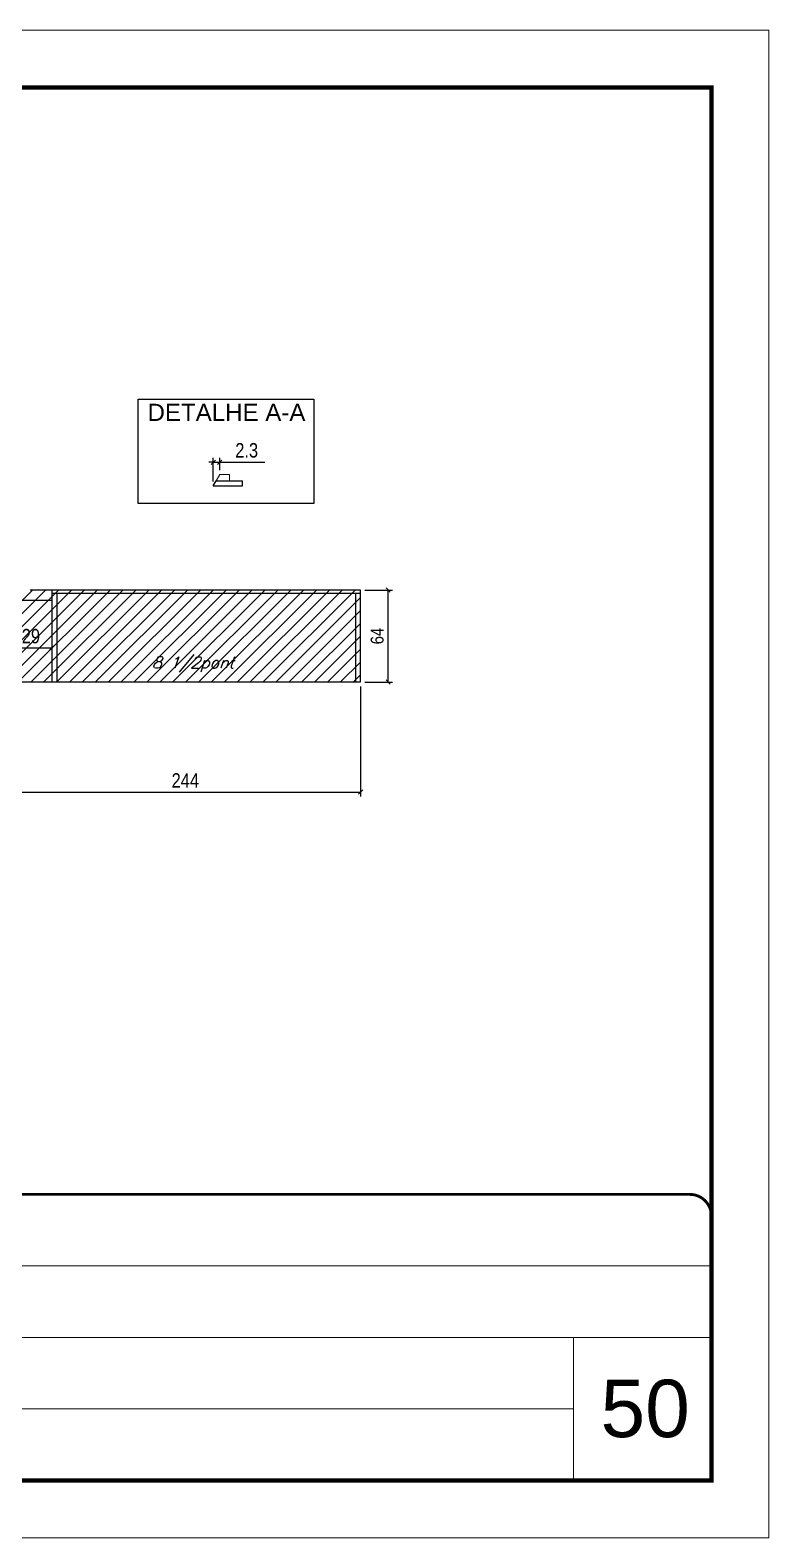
# Model space of a CAD drawing. Extents: x -20960 to -5926, y -2106 to 21915.
# Drawn here: x -9651 to -9137, y 7082 to 8132 of the extents above; entities that cross this region are included whole.
import ezdxf

# ---------------------------------------------------------------- set-up
doc = ezdxf.new("R2010")
doc.units = 0
doc.linetypes.add('CONTINUO', pattern=[0])
doc.linetypes.add('DASHED', pattern=[0.75, 0.5, -0.25])
for name, color, linetype in [('5', 5, 'Continuous'), ('COTA', 241, 'Continuous'), ('Painéis', 200, 'Continuous'), ('Reaproveitamento', 251, 'Continuous'), ('SARR_2.2x7', 40, 'Continuous'), ('SARR_3.5x7', 81, 'Continuous'), ('texto', 7, 'Continuous')]:
    doc.layers.add(name, color=color, linetype=linetype)
for name, color, linetype, lineweight in [('CARIMBO', 255, 'Continuous', 9), ('Folhas', 255, 'Continuous', 9), ('Sarr 2.2x7', 40, 'Continuous', 9), ('SARRAFO DE PRESSAO', 251, 'DASHED', 9)]:
    doc.layers.add(name, color=color, linetype=linetype, lineweight=lineweight)
doc.styles.add('ARIAL', font='arial.ttf')
doc.styles.add('COTA TECNICA', font='techl___.ttf', dxfattribs={"height": 10})
doc.styles.add('COTA TECNICA-50', font='techl___.ttf', dxfattribs={"height": 9})
doc.styles.add('Romans', font='romans.shx')
doc.styles.get("Standard").update_dxf_attribs({"font": 'arial.ttf'})
doc.dimstyles.new('COTA PAINEL-50', dxfattribs={"dimtxt": 9, "dimasz": 3, "dimexe": 3, "dimexo": 3, "dimgap": 3, "dimtad": 1, "dimdec": 1, "dimzin": 12, "dimdsep": 46, "dimtxsty": 'COTA TECNICA-50', "dimblk1": 'OBLIQUE', "dimblk2": 'OBLIQUE', "dimsah": 1, "dimcen": 0.9, "dimclrd": 4, "dimclre": 4, "dimclrt": 240, "dimadec": 1, "dimazin": 3, "dimtfac": 1, "dimtdec": 1, "dimtmove": 0, "dimatfit": 3, "dimfxl": 1, "dimtolj": 1, "dimtzin": 12, "dimarcsym": 0})
doc.dimstyles.new('PAINEL', dxfattribs={"dimtxt": 10, "dimasz": 3, "dimexe": 3, "dimexo": 3, "dimgap": 3, "dimtad": 1, "dimdec": 1, "dimzin": 12, "dimdsep": 46, "dimtxsty": 'COTA TECNICA', "dimblk1": 'OBLIQUE', "dimblk2": 'OBLIQUE', "dimsah": 1, "dimcen": 0.9, "dimclrd": 4, "dimclre": 4, "dimclrt": 240, "dimadec": 1, "dimazin": 3, "dimtfac": 1, "dimtdec": 1, "dimtmove": 0, "dimatfit": 3, "dimfxl": 1, "dimtolj": 1, "dimtzin": 12, "dimarcsym": 0})

# ---------------------------------------------------------------- blocks, each defined once
blk = doc.blocks.new('9999999999')
at = {"color": 30, "linetype": 'CONTINUO'}
for p, q in [((98564.6, 34379.6), (99584, 34379.6)), ((98564.6, 34329.8), (99488, 34329.8)), ((99584, 34329.8), (99488, 34329.8)), ((99488, 34329.8), (99488, 34230.2)), ((98564.6, 34280), (99488, 34280))]:
    blk.add_line(p, q, dxfattribs=at)
at = {"color": 30, "linetype": 'CONTINUO', "const_width": 2}
blk.add_lwpolyline([(99584, 34230.2), (99584, 34414.4, 0.414214), (99569, 34429.4), (98229, 34429.4, 0.414214), (98214, 34414.4), (98214, 34245.2, 0.414214), (98229, 34230.2), (99584, 34230.2)], format="xyb", dxfattribs=at)
at = {"layer": 'Folhas'}
blk.add_lwpolyline([(98139, 34190.2), (99624, 34190.2), (99624, 35240.2), (98139, 35240.2)], close=True, dxfattribs=at)
at = {"layer": 'Folhas', "color": 30, "const_width": 3}
blk.add_lwpolyline([(98214, 34230.2), (99584, 34230.2), (99584, 35200.2), (98214, 35200.2)], close=True, dxfattribs=at)
blk = doc.blocks.new('_Oblique')
at = {"color": 0, "linetype": 'ByBlock', "lineweight": -2}
blk.add_line((-0.5, -0.5), (0.5, 0.5), dxfattribs=at)
blk = doc.blocks.new('*D1788')
at = {"layer": 'COTA', "color": 4, "linetype": 'ByBlock', "lineweight": -2, "transparency": 16777216}
for p, q in [((-9665.2, 7675.5), (-9665.2, 7598.9)), ((-9421.2, 7675.5), (-9421.2, 7598.9)), ((-9665.2, 7601.9), (-9421.2, 7601.9))]:
    blk.add_line(p, q, dxfattribs=at)
at = {"layer": 'Defpoints', "color": 0, "linetype": 'ByBlock', "transparency": 16777216}
for p in [(-9665.2, 7678.5), (-9421.2, 7678.5), (-9421.2, 7601.9)]:
    blk.add_point(p, dxfattribs=at)
at = {"layer": 'COTA', "color": 4, "linetype": 'ByBlock', "lineweight": -2, "transparency": 16777216, "xscale": 3, "yscale": 3, "zscale": 3, "rotation": 180}
blk.add_blockref('_Oblique', (-9665.2, 7601.9), dxfattribs=at)
at = {"layer": 'COTA', "color": 4, "linetype": 'ByBlock', "lineweight": -2, "transparency": 16777216, "xscale": 3, "yscale": 3, "zscale": 3}
blk.add_blockref('_Oblique', (-9421.2, 7601.9), dxfattribs=at)
at = {"layer": 'COTA', "color": 240, "linetype": 'ByBlock', "transparency": 16777216, "insert": (-9543.2, 7610), "char_height": 10, "attachment_point": 5, "style": 'COTA TECNICA'}
blk.add_mtext('\\A1;244', dxfattribs=at)
blk = doc.blocks.new('*D1813')
at = {"layer": 'COTA', "color": 4, "linetype": 'ByBlock', "lineweight": -2, "transparency": 16777216}
for p, q in [((-9665.2, 7707.5), (-9665.2, 7699.3)), ((-9636.2, 7707.5), (-9636.2, 7699.3)), ((-9665.2, 7702.3), (-9636.2, 7702.3))]:
    blk.add_line(p, q, dxfattribs=at)
at = {"layer": 'Defpoints', "color": 0, "linetype": 'ByBlock', "transparency": 16777216}
for p in [(-9665.2, 7710.5), (-9636.2, 7710.5), (-9636.2, 7702.3)]:
    blk.add_point(p, dxfattribs=at)
at = {"layer": 'COTA', "color": 4, "linetype": 'ByBlock', "lineweight": -2, "transparency": 16777216, "xscale": 3, "yscale": 3, "zscale": 3, "rotation": 180}
blk.add_blockref('_Oblique', (-9665.2, 7702.3), dxfattribs=at)
at = {"layer": 'COTA', "color": 4, "linetype": 'ByBlock', "lineweight": -2, "transparency": 16777216, "xscale": 3, "yscale": 3, "zscale": 3}
blk.add_blockref('_Oblique', (-9636.2, 7702.3), dxfattribs=at)
at = {"layer": 'COTA', "color": 240, "linetype": 'ByBlock', "transparency": 16777216, "insert": (-9650.7, 7710.4), "char_height": 10, "attachment_point": 5, "style": 'COTA TECNICA'}
blk.add_mtext('\\A1;29', dxfattribs=at)
blk = doc.blocks.new('*D1818')
at = {"layer": 'COTA', "color": 4, "linetype": 'ByBlock', "lineweight": -2, "transparency": 16777216}
for p, q in [((-9523.8, 7818.1), (-9523.8, 7834.6)), ((-9519.2, 7826.1), (-9519.2, 7834.6)), ((-9523.8, 7831.6), (-9526.8, 7831.6)), ((-9523.8, 7831.6), (-9519.2, 7831.6)), ((-9519.2, 7831.6), (-9487.8, 7831.6))]:
    blk.add_line(p, q, dxfattribs=at)
at = {"layer": 'Defpoints', "color": 0, "linetype": 'ByBlock', "transparency": 16777216}
for p in [(-9519.2, 7831.6), (-9519.2, 7823.1), (-9523.8, 7815.1)]:
    blk.add_point(p, dxfattribs=at)
at = {"layer": 'COTA', "color": 4, "linetype": 'ByBlock', "lineweight": -2, "transparency": 16777216, "xscale": 3, "yscale": 3, "zscale": 3}
blk.add_blockref('_Oblique', (-9523.8, 7831.6), dxfattribs=at)
at = {"layer": 'COTA', "color": 4, "linetype": 'ByBlock', "lineweight": -2, "transparency": 16777216, "xscale": 3, "yscale": 3, "zscale": 3, "rotation": 180}
blk.add_blockref('_Oblique', (-9519.2, 7831.6), dxfattribs=at)
at = {"layer": 'COTA', "color": 240, "linetype": 'ByBlock', "transparency": 16777216, "insert": (-9500.5, 7839.8), "char_height": 10, "attachment_point": 5, "style": 'COTA TECNICA'}
blk.add_mtext('\\A1;2.3', dxfattribs=at)
blk = doc.blocks.new('*D1824')
at = {"layer": 'COTA', "color": 4, "lineweight": -2, "transparency": 16777216}
for p, q in [((-9418.2, 7742.5), (-9399, 7742.5)), ((-9402, 7678.5), (-9402, 7742.5)), ((-9418.2, 7678.5), (-9399, 7678.5))]:
    blk.add_line(p, q, dxfattribs=at)
at = {"layer": 'Defpoints', "color": 0, "transparency": 16777216}
for p in [(-9421.2, 7742.5), (-9402, 7742.5), (-9421.2, 7678.5)]:
    blk.add_point(p, dxfattribs=at)
at = {"layer": 'COTA', "color": 4, "lineweight": -2, "transparency": 16777216, "xscale": 3, "yscale": 3, "zscale": 3}
for p, rotation in [((-9402, 7742.5), 90), ((-9402, 7678.5), 270)]:
    blk.add_blockref('_Oblique', p, dxfattribs=dict(at, rotation=rotation))
at = {"layer": 'COTA', "color": 240, "transparency": 16777216, "insert": (-9409.6, 7710.5), "char_height": 9, "attachment_point": 5, "rotation": 90, "style": 'COTA TECNICA-50'}
blk.add_mtext('\\A1;64', dxfattribs=at)

msp = doc.modelspace()

# ---------------------------------------------------------------- hatches: boundary and pattern name
at = {"layer": 'Reaproveitamento', "linetype": 'ByBlock'}
h = msp.add_hatch(dxfattribs=at)
h.set_pattern_fill('ANSI31', color=256, scale=2)
h.set_pattern_definition([(45, (6116.408, 8879.582), (-4.490128, 4.490128), [])])
h.paths.add_polyline_path([(-9421.21, 7742.54), (-9532.21, 7742.54), (-9651.21, 7742.54), (-9665.21, 7742.54), (-9665.21, 7678.54), (-9421.21, 7678.54)])
h.paths.add_polyline_path([(-9661.23, 7700.54), (-9639.45, 7700.54), (-9639.45, 7721.12), (-9661.23, 7721.12)], flags=24)
h.paths.add_polyline_path([(-9574.3, 7682.81), (-9506.68, 7682.81), (-9501.18, 7698.78), (-9568.8, 7698.78)], flags=24)

# ---------------------------------------------------------------- linework, layer by layer
at = {"linetype": 'ByBlock'}
msp.add_lwpolyline([(-9576.09, 7875.42), (-9453.81, 7875.42), (-9453.81, 7802.79), (-9576.09, 7802.79)], close=True, dxfattribs=at)
at = {"layer": 'Painéis'}
for p, q in [((-9523.84, 7815.07), (-9521.77, 7818.67)), ((-9523.84, 7815.07), (-9503.41, 7815.07)), ((-9521.77, 7818.67), (-9503.41, 7818.67)), ((-9503.41, 7815.07), (-9503.41, 7818.67))]:
    msp.add_line(p, q, dxfattribs=at)
at = {"layer": 'Painéis', "linetype": 'ByBlock'}
for p, q in [((-9532.21, 7742.54), (-9651.21, 7742.54)), ((-9421.21, 7742.54), (-9532.21, 7742.54)), ((-9532.21, 7742.54), (-9532.21, 7742.54)), ((-9736.21, 7678.54), (-9421.21, 7678.54))]:
    msp.add_line(p, q, dxfattribs=at)
at = {"layer": 'Painéis', "ltscale": 25}
msp.add_line((-9421.21, 7678.54), (-9421.21, 7742.54), dxfattribs=at)
at = {"layer": 'Sarr 2.2x7'}
for p, q in [((-9521.77, 7818.67), (-9519.24, 7823.07)), ((-9519.24, 7823.07), (-9512.42, 7823.07)), ((-9512.42, 7823.07), (-9512.42, 7818.67))]:
    msp.add_line(p, q, dxfattribs=at)
at = {"layer": 'SARR_2.2x7', "linetype": 'Continuous', "ltscale": 50}
for p, q in [((-9636.21, 7740.34), (-9421.21, 7740.34)), ((-9665.21, 7735.54), (-9636.21, 7735.54))]:
    msp.add_line(p, q, dxfattribs=at)
at = {"layer": 'SARR_3.5x7'}
for p, q in [((-9636.21, 7742.54), (-9636.21, 7678.54)), ((-9632.71, 7740.34), (-9632.71, 7678.54)), ((-9424.71, 7740.34), (-9424.71, 7678.54))]:
    msp.add_line(p, q, dxfattribs=at)

# ---------------------------------------------------------------- block references
at = {"layer": 'SARRAFO DE PRESSAO', "color": 6, "linetype": 'ByBlock'}
msp.add_blockref('9999999999', (-108760.98, -27107.72), dxfattribs=at)

# ---------------------------------------------------------------- texts
at = {"layer": '5', "color": 7, "linetype": 'Continuous'}
msp.add_text('DETALHE A-A', height=12, rotation=359.99996, dxfattribs=at).set_placement((-9569.51, 7860.3))
at = {"layer": 'CARIMBO', "style": 'ARIAL'}
msp.add_text('50', height=40, dxfattribs=at).set_placement((-9254.14, 7152.63))
at = {"layer": 'texto', "color": 2, "insert": (-9537.93, 7690.79), "char_height": 8, "attachment_point": 5, "style": 'Romans'}
msp.add_mtext('{\\Q19;\\C256;8 1/2pont}', dxfattribs=at)

# ---------------------------------------------------------------- dimensions: what is measured, and where the dimension line sits
at = {"layer": 'COTA', "linetype": 'ByBlock'}
for base, p1, p2, override, picture, middle in [((-9519.24, 7831.59), (-9523.84, 7815.07), (-9519.24, 7823.07), {"dimlfac": 0.5}, '*D1818', (-9500.53, 7839.81)), ((-9636.21, 7702.32), (-9665.21, 7710.54), (-9636.21, 7710.54), {"dimtmove": 1}, '*D1813', (-9650.71, 7710.4))]:
    dim = msp.add_linear_dim(base=base, p1=p1, p2=p2, dimstyle='PAINEL', override=override, dxfattribs=at)
    dim.commit()
    dim.dimension.update_dxf_attribs({"geometry": picture, "text_midpoint": middle})
at = {"layer": 'COTA'}
dim = msp.add_linear_dim(base=(-9401.98, 7742.54), p1=(-9421.21, 7678.54), p2=(-9421.21, 7742.54), angle=90, dimstyle='COTA PAINEL-50', dxfattribs=at)
dim.commit()
dim.dimension.update_dxf_attribs({"geometry": '*D1824', "text_midpoint": (-9409.57, 7710.54)})
at = {"layer": 'COTA', "linetype": 'ByBlock'}
dim = msp.add_linear_dim(base=(-9421.21, 7601.91), p1=(-9665.21, 7678.54), p2=(-9421.21, 7678.54), dimstyle='PAINEL', dxfattribs=at)
dim.commit()
dim.dimension.update_dxf_attribs({"geometry": '*D1788', "text_midpoint": (-9543.21, 7601.91), "dimtype": 160})

doc.saveas('drawing.dxf')
